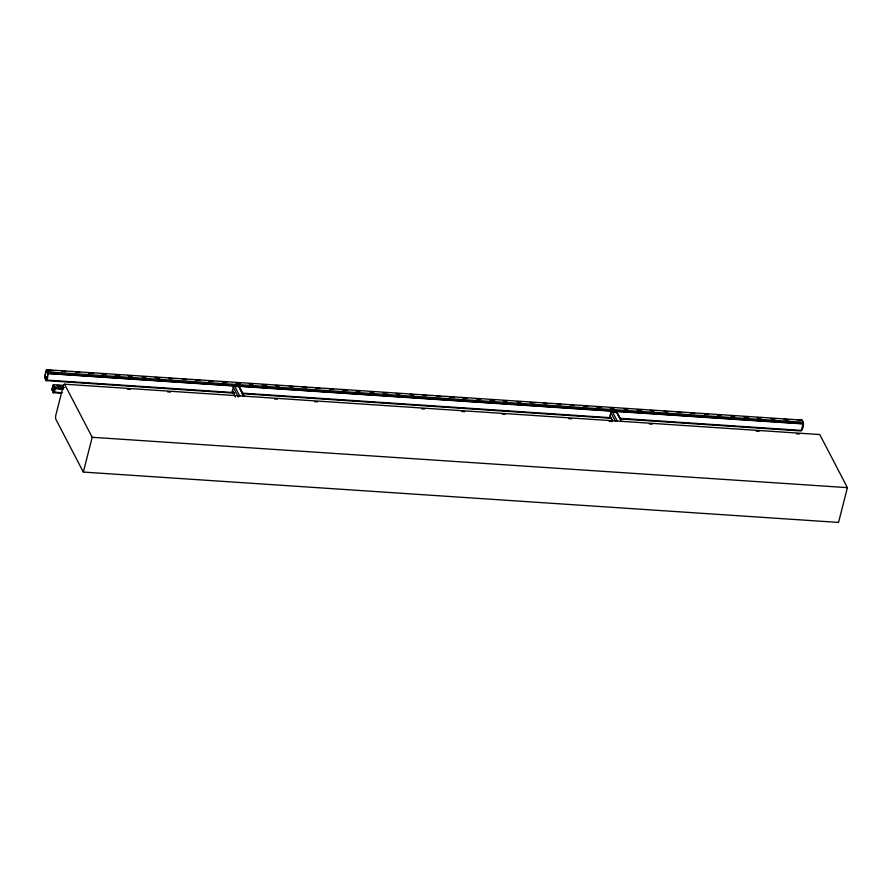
<?xml version="1.0" encoding="UTF-8"?>
<svg xmlns="http://www.w3.org/2000/svg" width="892" height="892" viewBox="0 0 892 892"><rect width="100%" height="100%" fill="white"/><g stroke="black" fill="none" stroke-linecap="round" stroke-linejoin="round"><path stroke-width="1.34" d="M232.957 391.03L233.247 391.599M803.179 423.299L801.44 430.089M243.338 395.022L239.647 387.541A1.126 0.925 -27.5 0 0 238.811 386.671L234.752 386.392A1.26 1.037 -27.5 0 0 233.291 387.396L232.355 391.008L235.488 397.007M617.186 412.996L617.253 412.717A1.126 0.925 -27.5 0 0 616.417 411.836L612.347 411.569A1.26 1.037 -27.5 0 0 610.886 412.572L609.961 416.185L612.458 420.979M54.825 388.288L53.286 384.597L51.959 389.737L53.386 392.792L54.825 388.288L63.142 388.912M620.576 418.917L801.027 430.947C804.684 427.747 804.807 416.564 797.348 420.266M52.204 389.18L53.487 392.157L54.657 387.786L53.408 385.21L52.227 389.09L55.003 389.269M48.19 373.38L46.73 369.589L44.611 377.316L46.038 380.706L48.19 373.38L803.346 423.655M44.868 376.993C49.272 390.205 47.878 355.25 44.868 376.993L47.644 377.182M83.335 472.069L92.199 437.292L64.558 384.196L63.544 384.943L55.594 416.096L55.683 418.961L83.335 472.069L838.536 522.422L847.4 487.645L819.759 434.549L64.558 384.196M611.511 412.539L612.235 412.115M46.986 369.756L802.12 420.099M49.16 370.381L53.319 370.659M61.648 371.217L65.818 371.496M75.53 372.142L79.689 372.421M89.412 373.068L93.571 373.347M101.9 373.904L106.07 374.183M115.782 374.83L119.952 375.108M128.281 375.666L132.44 375.933M142.162 376.591L146.321 376.87M156.044 377.517L160.203 377.795M168.532 378.342L172.702 378.621M182.414 379.267L186.584 379.546M196.296 380.193L200.455 380.471M208.784 381.029L212.954 381.308M222.665 381.954L226.836 382.233M236.547 382.88L240.717 383.159M249.046 383.716L253.205 383.995M262.928 384.642L267.087 384.92M275.416 385.467L279.586 385.745M289.298 386.392L293.468 386.671M303.18 387.318L307.35 387.596M315.679 388.154L319.838 388.433M329.549 389.079L333.719 389.358M343.431 390.005L347.601 390.283M355.93 390.841L360.089 391.12M369.812 391.766L373.971 392.045M383.694 392.692L387.853 392.971M396.182 393.528L400.352 393.796M410.064 394.454L414.234 394.721M423.945 395.379L426.722 395.557M436.444 396.204L440.603 396.483M450.326 397.13L454.485 397.408M462.814 397.966L466.973 398.245M476.696 398.891L480.855 399.17M490.578 399.817L494.737 400.095M503.066 400.653L507.236 400.932M516.947 401.578L521.118 401.857M530.829 402.504L534.999 402.783M543.328 403.329L547.487 403.608M557.21 404.254L561.369 404.533M571.092 405.18L573.868 405.369M583.58 406.016L587.739 406.295M597.462 406.942L601.621 407.22M609.95 407.778L614.12 408.057M623.831 408.703L628.001 408.982M637.713 409.629L641.883 409.907M650.212 410.465L654.371 410.733M664.094 411.39L668.253 411.658M677.976 412.316L682.135 412.583M690.464 413.141L694.634 413.42M704.346 414.066L708.516 414.345M718.227 414.992L721.004 415.181M730.715 415.828L734.885 416.107M744.597 416.754L748.767 417.032M757.096 417.59L761.255 417.869M770.978 418.515L775.137 418.794M784.86 419.441L789.019 419.719M46.852 370.303L51.022 370.581M62.128 371.328L64.904 371.507M76.01 372.254L78.786 372.432M88.498 373.079L91.274 373.269M102.379 374.004L105.156 374.194M114.867 374.841L119.037 375.119M128.749 375.766L131.525 375.956M142.631 376.692L145.407 376.881M155.13 377.528L159.289 377.807M169.012 378.453L171.788 378.632M182.893 379.379L185.67 379.557M195.381 380.204L198.158 380.393M209.263 381.129L212.04 381.319M223.145 382.055L225.921 382.244M235.644 382.891L238.42 383.081M249.515 383.816L252.291 384.006M262.014 384.653L266.173 384.931M275.896 385.578L278.672 385.757M289.777 386.504L292.554 386.682M302.265 387.329L306.435 387.607M316.147 388.254L318.923 388.444M330.029 389.18L332.805 389.369M342.528 390.016L346.687 390.295M356.41 390.941L359.186 391.131M370.28 391.867L373.057 392.056M382.779 392.703L385.556 392.893M396.661 393.628L399.438 393.818M410.543 394.554L413.319 394.743M423.031 395.39L425.807 395.569M436.913 396.316L439.689 396.494M449.412 397.141L453.571 397.419M463.294 398.066L466.07 398.256M477.175 398.992L479.952 399.181M489.663 399.828L493.833 400.107M503.545 400.753L506.322 400.943M517.427 401.679L520.203 401.868M529.915 402.515L532.691 402.693M543.797 403.44L546.573 403.619M557.678 404.366L560.455 404.544M570.178 405.191L572.954 405.381M584.059 406.116L586.836 406.306M596.547 406.953L600.717 407.231M610.429 407.878L613.205 408.068M624.311 408.804L627.087 408.993M636.799 409.64L640.969 409.919M650.681 410.565L653.457 410.744M664.562 411.491L667.339 411.669M677.061 412.327L679.838 412.505M690.943 413.252L693.72 413.431M704.825 414.178L707.601 414.356M717.313 415.003L720.089 415.193M731.195 415.928L733.971 416.118M743.694 416.765L747.853 417.043M757.564 417.69L760.341 417.88M771.446 418.616L774.223 418.805M783.945 419.452L788.104 419.731M797.827 420.377L800.603 420.556M48.123 371.942L803.257 422.284M235.376 385.768L239.535 386.035M611.555 410.844L614.332 411.034M48.146 373.581L803.279 423.934M613.573 412.204L616.584 412.55M46.462 380.081L233.86 392.569M242.189 393.127L611.421 417.746M619.75 418.303L801.596 430.423M45.893 380.594L234.674 393.182M244.386 393.829L610.853 418.259M127.4 389.202L130.176 389.391M167.663 391.889L170.439 392.079M274.558 399.014L277.334 399.203M314.82 401.701L317.597 401.879M421.704 408.826L424.481 409.015M461.967 411.513L464.743 411.691M502.229 414.2L505.006 414.379M568.862 418.638L571.638 418.827M609.124 421.325L611.901 421.503M649.376 424.001L652.152 424.191M756.271 431.137L759.047 431.315M796.534 433.813L799.31 434.003M53.598 384.731L63.321 385.377M57.155 385.455L62.708 385.823M57.634 385.556L60.411 385.745M54.735 386.916L64.458 387.563M54.747 388.566L63.087 389.124M52.249 389.971L55.025 390.161M53.375 392.123L56.151 392.302M53.821 392.168L62.15 392.725M53.241 392.692L61.57 393.238M92.199 437.292L847.4 487.645M617.242 412.784L621.612 421.191M617.81 414.189L620.932 420.199M616.417 411.836L621.412 421.448M612.347 411.569L617.353 421.18M610.886 412.572L615.268 420.979M612.113 419.742L610.864 417.344A1.26 1.037 -27.5 0 1 609.961 416.185M239.636 387.607L244.018 396.026M238.811 386.671L243.817 396.271M242.167 393.606L243.416 396.003M234.752 386.392L239.747 396.003M233.291 387.396L238.298 397.007M233.258 392.168A1.26 1.037 -27.5 0 1 232.355 391.008"/></g></svg>
